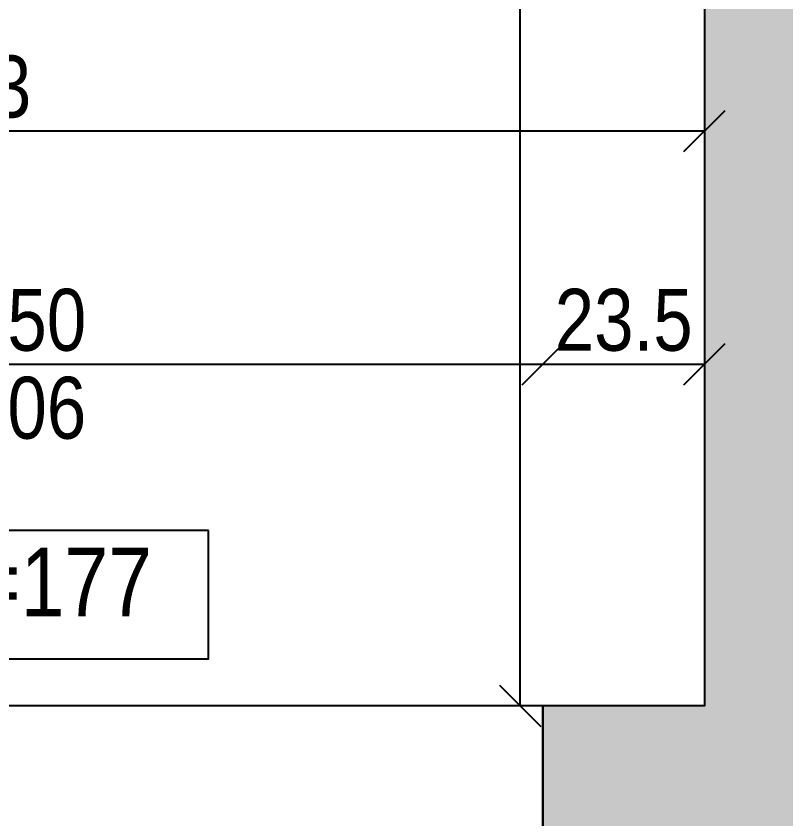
# Model space of a CAD drawing. Header units: metres. Extents: x 493 to 630, y -132 to -15.
# Drawn here: x 567.219 to 568.339, y -92.159 to -90.992 of the extents above; entities that cross this region are included whole.
import ezdxf

# ---------------------------------------------------------------- set-up
doc = ezdxf.new("R2010")
doc.units = ezdxf.units.M
doc.header["$MEASUREMENT"] = 0
doc.header["$PDMODE"] = 3
for name, color, linetype in [('a_caramida', 2, 'Continuous'), ('a_cote_50', 9, 'Continuous'), ('a_pereti_hasuri', 253, 'Continuous'), ('a_text', 7, 'Continuous'), ('a_vederi', 74, 'Continuous')]:
    doc.layers.add(name, color=color, linetype=linetype)
doc.layers.add('a_suprafete', color=7, linetype='Continuous', plot=False)
doc.styles.get("Standard").update_dxf_attribs({"font": 'ARIALN.TTF'})
doc.dimstyles.new('50 cote', dxfattribs={"dimtxt": 0.09, "dimasz": 0.06, "dimexe": 0, "dimexo": 0, "dimgap": 0.018, "dimtad": 1, "dimdec": 1, "dimlfac": 100, "dimrnd": 0.5, "dimdsep": 46, "dimtxsty": 'Standard', "dimblk": 'OBLIQUE', "dimcen": 0.00045, "dimclrd": 256, "dimclrt": 4, "dimadec": 1, "dimazin": 0, "dimtfac": 1, "dimtdec": 1, "dimtix": 1, "dimtofl": 0, "dimtmove": 0, "dimatfit": 3, "dimldrblk": 'OBLIQUE', "dimfxl": 0, "dimtolj": 1, "dimtzin": 0, "dimarcsym": 0})

# ---------------------------------------------------------------- blocks, each defined once
blk = doc.blocks.new('_Oblique')
at = {"color": 0, "linetype": 'ByBlock', "lineweight": -2}
blk.add_line((-0.5, -0.5), (0.5, 0.5), dxfattribs=at)
blk = doc.blocks.new('*D162')
at = {"layer": 'a_cote_50', "lineweight": -2, "ltscale": 0.3}
blk.add_line((567.9522, -91.9946), (567.9522, -88.8446), dxfattribs=at)
at = {"layer": 'Defpoints', "color": 0, "ltscale": 0.3}
for p in [(567.9522, -88.8446), (568.1683, -88.8446), (568.1683, -91.9946)]:
    blk.add_point(p, dxfattribs=at)
at = {"layer": 'a_cote_50', "lineweight": -2, "ltscale": 0.3, "xscale": 0.06, "yscale": 0.06, "zscale": 0.06}
for p, rotation in [((567.9522, -88.8446), 90), ((567.9522, -91.9946), 270)]:
    blk.add_blockref('_Oblique', p, dxfattribs=dict(at, rotation=rotation))
at = {"layer": 'a_cote_50', "color": 4, "ltscale": 0.3, "insert": (567.8883, -90.4196), "char_height": 0.09, "attachment_point": 5, "rotation": 90}
blk.add_mtext('\\A1;315', dxfattribs=at)
blk = doc.blocks.new('*D121')
at = {"layer": 'a_cote_50', "lineweight": -2, "ltscale": 0.3}
blk.add_line((566.4853, -91.498), (567.9853, -91.498), dxfattribs=at)
at = {"layer": 'Defpoints', "color": 0, "ltscale": 0.3}
for p in [(567.9853, -91.498), (566.4853, -91.9946), (567.9853, -91.9946)]:
    blk.add_point(p, dxfattribs=at)
at = {"layer": 'a_cote_50', "lineweight": -2, "ltscale": 0.3, "xscale": 0.06, "yscale": 0.06, "zscale": 0.06, "rotation": 180}
blk.add_blockref('_Oblique', (566.4853, -91.498), dxfattribs=at)
at = {"layer": 'a_cote_50', "lineweight": -2, "ltscale": 0.3, "xscale": 0.06, "yscale": 0.06, "zscale": 0.06}
blk.add_blockref('_Oblique', (567.9853, -91.498), dxfattribs=at)
at = {"layer": 'a_cote_50', "color": 4, "ltscale": 0.3, "char_height": 0.09, "attachment_point": 5}
for s, insert in [('\\A1;150', (567.2353, -91.434)), ('\\A1;106', (567.2353, -91.5619))]:
    blk.add_mtext(s, dxfattribs=dict(at, insert=insert))
blk = doc.blocks.new('*D122')
at = {"layer": 'a_cote_50', "lineweight": -2, "ltscale": 0.3}
blk.add_line((567.9853, -91.498), (568.2203, -91.498), dxfattribs=at)
at = {"layer": 'Defpoints', "color": 0, "ltscale": 0.3}
for p in [(568.2203, -91.498), (567.9853, -91.9946), (568.2203, -91.9946)]:
    blk.add_point(p, dxfattribs=at)
at = {"layer": 'a_cote_50', "lineweight": -2, "ltscale": 0.3, "xscale": 0.06, "yscale": 0.06, "zscale": 0.06, "rotation": 180}
blk.add_blockref('_Oblique', (567.9853, -91.498), dxfattribs=at)
at = {"layer": 'a_cote_50', "lineweight": -2, "ltscale": 0.3, "xscale": 0.06, "yscale": 0.06, "zscale": 0.06}
blk.add_blockref('_Oblique', (568.2203, -91.498), dxfattribs=at)
at = {"layer": 'a_cote_50', "color": 4, "ltscale": 0.3, "insert": (568.1028, -91.434), "char_height": 0.09, "attachment_point": 5}
blk.add_mtext('\\A1;23.5', dxfattribs=at)
blk = doc.blocks.new('*D144')
at = {"layer": 'a_cote_50', "lineweight": -2, "ltscale": 0.3}
blk.add_line((566.0903, -91.1588), (568.2203, -91.1588), dxfattribs=at)
at = {"layer": 'Defpoints', "color": 0, "ltscale": 0.3}
for p in [(568.2203, -91.1588), (566.0903, -91.4799), (568.2203, -91.4799)]:
    blk.add_point(p, dxfattribs=at)
at = {"layer": 'a_cote_50', "lineweight": -2, "ltscale": 0.3, "xscale": 0.06, "yscale": 0.06, "zscale": 0.06, "rotation": 180}
blk.add_blockref('_Oblique', (566.0903, -91.1588), dxfattribs=at)
at = {"layer": 'a_cote_50', "lineweight": -2, "ltscale": 0.3, "xscale": 0.06, "yscale": 0.06, "zscale": 0.06}
blk.add_blockref('_Oblique', (568.2203, -91.1588), dxfattribs=at)
at = {"layer": 'a_cote_50', "color": 4, "ltscale": 0.3, "insert": (567.1553, -91.0948), "char_height": 0.09, "attachment_point": 5}
blk.add_mtext('\\A1;213', dxfattribs=at)

msp = doc.modelspace()

# ---------------------------------------------------------------- hatches: boundary and pattern name
at = {"layer": 'a_pereti_hasuri', "ltscale": 0.3}
h = msp.add_hatch(dxfattribs=at)
h.set_pattern_fill('ANSI33', color=256, scale=0.25, style=0)
h.set_pattern_definition([(45, (-4876.954644, 8292.469365), (-0.04419417382, 0.04419417382), []), (45, (-4876.91045, 8292.469365), (-0.04419417382, 0.04419417382), [0.03125, -0.015625])])
h.paths.add_polyline_path([(570.9453, -85.2546), (570.3353, -85.2546), (570.3353, -84.5746), (570.1653, -84.5746), (570.1653, -84.2846), (570.3153, -84.2846), (570.3153, -83.7146), (570.9453, -83.7146)])
h.paths.add_polyline_path([(568.4753, -84.5746), (568.4753, -84.6146), (568.1553, -84.6146), (568.1553, -84.0446), (568.4453, -84.0446), (568.4453, -84.1646), (568.5304, -84.1646), (568.5304, -84.5746)])
h.paths.add_polyline_path([(570.9453, -86.4046), (570.3353, -86.4046), (570.3353, -88.5646), (569.4803, -88.5646), (569.4803, -88.8446), (568.2203, -88.8446), (568.2203, -91.9946), (567.9853, -91.9946), (567.9853, -92.7946), (568.7453, -92.7946), (568.7453, -89.1211), (570.9453, -89.1211)])

# ---------------------------------------------------------------- linework, layer by layer
at = {"layer": 'a_caramida', "ltscale": 0.3}
msp.add_lwpolyline([(570.9453, -86.4046), (570.3353, -86.4046), (570.3353, -88.5646), (569.4803, -88.5646), (569.4803, -88.8446), (568.2203, -88.8446), (568.2203, -91.9946), (567.9853, -91.9946), (567.9853, -92.7946), (568.7453, -92.7946), (568.7453, -89.1211), (570.9453, -89.1211)], close=True, dxfattribs=at)
at = {"layer": 'a_suprafete', "ltscale": 0.3}
msp.add_lwpolyline([(568.2203, -88.8446), (568.2203, -91.9946), (566.7605, -91.9946), (565.5403, -91.9946), (565.5403, -91.7496), (565.3053, -91.7496), (565.3053, -92.0096), (554.6203, -92.0096)], dxfattribs=at)
at = {"layer": 'a_text'}
msp.add_lwpolyline([(567.4991, -91.7398), (566.979, -91.7398), (566.979, -91.9265), (567.4991, -91.9265)], close=True, dxfattribs=at)
at = {"layer": 'a_vederi', "ltscale": 0.3}
msp.add_lwpolyline([(567.9853, -91.9946), (566.4853, -91.9946), (566.4853, -92.7946), (567.9853, -92.7946)], close=True, dxfattribs=at)

# ---------------------------------------------------------------- texts
at = {"layer": 'a_text', "insert": (567.4169, -91.8948), "char_height": 0.1, "width": 1.87247, "attachment_point": 9}
msp.add_mtext('\\A1;Hp=177', dxfattribs=at)

# ---------------------------------------------------------------- dimensions: what is measured, and where the dimension line sits
at = {"layer": 'a_cote_50', "ltscale": 0.3}
dim = msp.add_linear_dim(base=(567.9522, -88.8446), p1=(568.1683, -91.9946), p2=(568.1683, -88.8446), angle=270, dimstyle='50 cote', dxfattribs=at)
dim.commit()
dim.dimension.update_dxf_attribs({"geometry": '*D162', "text_midpoint": (567.8883, -90.4196)})
for base, p1, p2, picture, middle in [((568.2203, -91.1588), (566.0903, -91.4799), (568.2203, -91.4799), '*D144', (567.1553, -91.0948)), ((568.2203, -91.498), (567.9853, -91.9946), (568.2203, -91.9946), '*D122', (568.1028, -91.434))]:
    dim = msp.add_linear_dim(base=base, p1=p1, p2=p2, angle=180, dimstyle='50 cote', override={"dimtmove": 1}, dxfattribs=at)
    dim.commit()
    dim.dimension.update_dxf_attribs({"geometry": picture, "text_midpoint": middle})
dim = msp.add_linear_dim(base=(567.9853, -91.498), p1=(566.4853, -91.9946), p2=(567.9853, -91.9946), angle=180, text='<>\\X106', dimstyle='50 cote', dxfattribs=at)
dim.commit()
dim.dimension.update_dxf_attribs({"geometry": '*D121', "text_midpoint": (567.2353, -91.498)})

doc.saveas('drawing.dxf')
